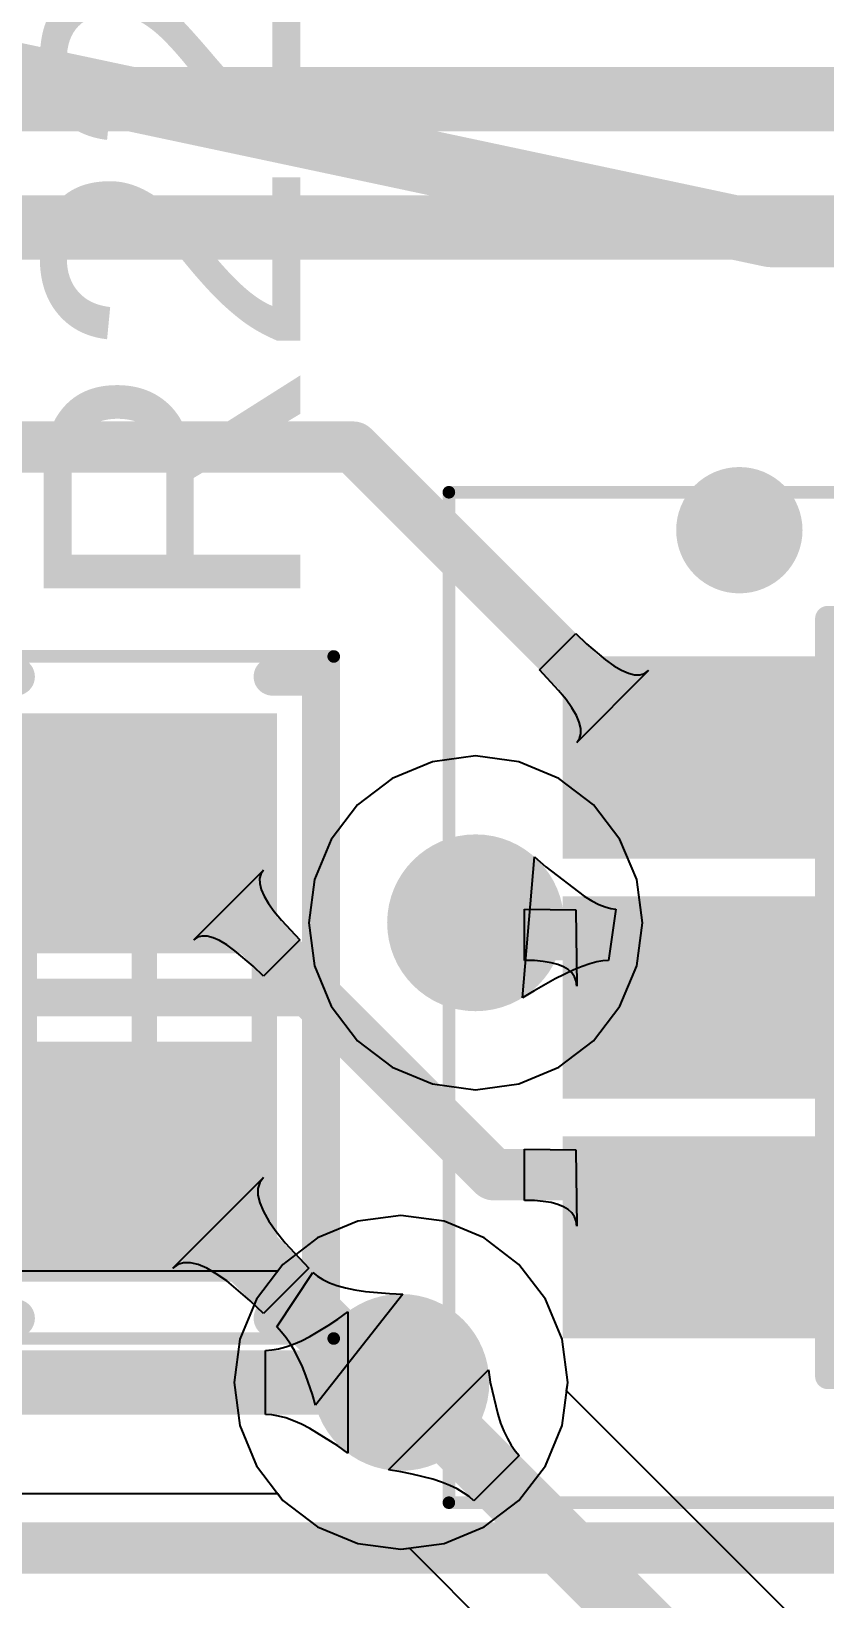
# Model space of a CAD drawing. Header units: inches. Extents: x -0.01 to 3.94, y -0.06 to 4.68.
# Drawn here: x 1.5624 to 1.6861, y 3.6463 to 3.8906 of the extents above; entities that cross this region are included whole.
import ezdxf

# ---------------------------------------------------------------- set-up
doc = ezdxf.new("R2010")
doc.units = ezdxf.units.IN
doc.header["$MEASUREMENT"] = 0
for name, color, linetype in [('Bottom Layer', 5, 'Continuous'), ('Int1 -GND)', 16, 'Continuous'), ('Int2 -PWR)', 76, 'Continuous'), ('Top 3D Body', 56, 'Continuous'), ('Top Courtyard', 56, 'Continuous'), ('Top Layer', 1, 'Continuous'), ('Top Overlay', 2, 'Continuous'), ('Top Paste', 8, 'Continuous'), ('Top Solder', 216, 'Continuous'), ('Via Holes', 16, 'Continuous')]:
    doc.layers.add(name, color=color, linetype=linetype)
doc.styles.add('Arial', font='', dxfattribs={"height": 0.2})
doc.styles.get('Arial').set_extended_font_data('Arial')

# ---------------------------------------------------------------- blocks, each defined once
blk = doc.blocks.new('A3DDA0BC_073E_4B18_9613_F713A7EC1E27_453')
at = {"layer": 'Top Layer'}
for points in [[(-0.07283, 0.02362), (-0.07283, 0.05118), (-0.02165, 0.05118), (-0.02165, 0.02362)], [(0.02165, 0.02362), (0.02165, 0.05118), (0.07283, 0.05118), (0.07283, 0.02362)], [(-0.07283, -0.01378), (-0.07283, 0.01378), (-0.02165, 0.01378), (-0.02165, -0.01378)], [(-0.07283, -0.05118), (-0.07283, -0.02362), (-0.02165, -0.02362), (-0.02165, -0.05118)], [(0.02165, -0.05118), (0.02165, -0.02362), (0.07283, -0.02362), (0.07283, -0.05118)]]:
    blk.add_hatch(color=1, dxfattribs=at).paths.add_polyline_path(points)
at = {"layer": 'Top Paste'}
for points in [[(-0.07283, 0.02362), (-0.07283, 0.05118), (-0.02165, 0.05118), (-0.02165, 0.02362)], [(0.02165, 0.02362), (0.02165, 0.05118), (0.07283, 0.05118), (0.07283, 0.02362)], [(-0.07283, -0.01378), (-0.07283, 0.01378), (-0.02165, 0.01378), (-0.02165, -0.01378)], [(-0.07283, -0.05118), (-0.07283, -0.02362), (-0.02165, -0.02362), (-0.02165, -0.05118)], [(0.02165, -0.05118), (0.02165, -0.02362), (0.07283, -0.02362), (0.07283, -0.05118)]]:
    blk.add_hatch(color=8, dxfattribs=at).paths.add_polyline_path(points)
at = {"layer": 'Top Solder'}
for points in [[(-0.0748, 0.02165), (-0.0748, 0.05315), (-0.01969, 0.05315), (-0.01969, 0.02165)], [(0.01968, 0.02165), (0.01968, 0.05315), (0.0748, 0.05315), (0.0748, 0.02165)], [(-0.0748, -0.01575), (-0.0748, 0.01575), (-0.01969, 0.01575), (-0.01969, -0.01575)], [(-0.0748, -0.05315), (-0.0748, -0.02165), (-0.01969, -0.02165), (-0.01969, -0.05315)], [(0.01968, -0.05315), (0.01968, -0.02165), (0.0748, -0.02165), (0.0748, -0.05315)]]:
    blk.add_hatch(color=216, dxfattribs=at).paths.add_polyline_path(points)
at = {"layer": 'Top 3D Body'}
for points in [[(-0.03346, -0.05906, 0.00394, 0.00394, 0), (-0.03346, 0.05906, 0.00394, 0.00394, 0)], [(-0.03346, 0.05906, 0.00394, 0.00394, 0), (0.03346, 0.05906, 0.00394, 0.00394, 0)], [(0.03346, -0.05906, 0.00394, 0.00394, 0), (0.03346, 0.05906, 0.00394, 0.00394, 0)], [(-0.03346, -0.05906, 0.00394, 0.00394, 0), (0.03346, -0.05906, 0.00394, 0.00394, 0)]]:
    blk.add_lwpolyline(points, format="xyseb", dxfattribs=at)
for points in [[(-0.03445, 0.05906, 0.00197, 0.00197, 1), (-0.03248, 0.05906, 0.00197, 0.00197, 1)], [(-0.03445, 0.05906, 0.00197, 0.00197, 1), (-0.03248, 0.05906, 0.00197, 0.00197, 1)], [(0.03248, 0.05906, 0.00197, 0.00197, 1), (0.03445, 0.05906, 0.00197, 0.00197, 1)], [(0.03248, 0.05906, 0.00197, 0.00197, 1), (0.03445, 0.05906, 0.00197, 0.00197, 1)], [(-0.03445, -0.05906, 0.00197, 0.00197, 1), (-0.03248, -0.05906, 0.00197, 0.00197, 1)], [(-0.03445, -0.05906, 0.00197, 0.00197, 1), (-0.03248, -0.05906, 0.00197, 0.00197, 1)], [(0.03248, -0.05906, 0.00197, 0.00197, 1), (0.03445, -0.05906, 0.00197, 0.00197, 1)], [(0.03248, -0.05906, 0.00197, 0.00197, 1), (0.03445, -0.05906, 0.00197, 0.00197, 1)]]:
    blk.add_lwpolyline(points, format="xyseb", close=True, dxfattribs=at)
at = {"layer": 'Top Courtyard'}
for points in [[(-0.09252, -0.07874, 0.00197, 0.00197, 0), (-0.09252, 0.07874, 0.00197, 0.00197, 0)], [(-0.09252, 0.07874, 0.00197, 0.00197, 0), (0.09252, 0.07874, 0.00197, 0.00197, 0)], [(0.09252, -0.07874, 0.00197, 0.00197, 0), (0.09252, 0.07874, 0.00197, 0.00197, 0)], [(0, -0.01969, 0.00394, 0.00394, 0), (0, 0.01969, 0.00394, 0.00394, 0)], [(-0.01968, 0, 0.00394, 0.00394, 0), (0.01969, 0, 0.00394, 0.00394, 0)], [(-0.09252, -0.07874, 0.00197, 0.00197, 0), (0.09252, -0.07874, 0.00197, 0.00197, 0)]]:
    blk.add_lwpolyline(points, format="xyseb", dxfattribs=at)
for points in [[(-0.09301, 0.07874, 0.000984, 0.000984, 1), (-0.09203, 0.07874, 0.000984, 0.000984, 1)], [(-0.09301, 0.07874, 0.000984, 0.000984, 1), (-0.09203, 0.07874, 0.000984, 0.000984, 1)], [(0.09203, 0.07874, 0.000984, 0.000984, 1), (0.09301, 0.07874, 0.000984, 0.000984, 1)], [(0.09203, 0.07874, 0.000984, 0.000984, 1), (0.09301, 0.07874, 0.000984, 0.000984, 1)], [(-0.00098, 0.01969, 0.00197, 0.00197, 1), (0.00098, 0.01969, 0.00197, 0.00197, 1)], [(-0.02067, 0, 0.00197, 0.00197, 1), (-0.0187, 0, 0.00197, 0.00197, 1)], [(0.0187, 0, 0.00197, 0.00197, 1), (0.02067, 0, 0.00197, 0.00197, 1)], [(-0.00098, -0.01969, 0.00197, 0.00197, 1), (0.00098, -0.01969, 0.00197, 0.00197, 1)], [(-0.09301, -0.07874, 0.000984, 0.000984, 1), (-0.09203, -0.07874, 0.000984, 0.000984, 1)], [(-0.09301, -0.07874, 0.000984, 0.000984, 1), (-0.09203, -0.07874, 0.000984, 0.000984, 1)], [(0.09203, -0.07874, 0.000984, 0.000984, 1), (0.09301, -0.07874, 0.000984, 0.000984, 1)], [(0.09203, -0.07874, 0.000984, 0.000984, 1), (0.09301, -0.07874, 0.000984, 0.000984, 1)]]:
    blk.add_lwpolyline(points, format="xyseb", close=True, dxfattribs=at)
at = {"layer": 'Top Overlay'}
for points in [[(-0.04232, 0.07283, 0.00984, 0.00984, 1), (-0.05217, 0.07283, 0.00984, 0.00984, 1)], [(-0.05463, 0.07283, 0.00492, 0.00492, 1), (-0.0497, 0.07283, 0.00492, 0.00492, 1)], [(-0.04478, 0.07283, 0.00492, 0.00492, 1), (-0.03986, 0.07283, 0.00492, 0.00492, 1)], [(-0.00787, 0.05906, 0.00394, 0.00394, 1), (-0.00394, 0.05906, 0.00394, 0.00394, 1)], [(-0.00787, 0.05906, 0.00394, 0.00394, 1), (-0.00394, 0.05906, 0.00394, 0.00394, 1)], [(0.00394, 0.05906, 0.00394, 0.00394, 1), (0.00787, 0.05906, 0.00394, 0.00394, 1)], [(0.00394, 0.05906, 0.00394, 0.00394, 1), (0.00787, 0.05906, 0.00394, 0.00394, 1)], [(-0.00787, -0.05906, 0.00394, 0.00394, 1), (-0.00394, -0.05906, 0.00394, 0.00394, 1)], [(-0.00787, -0.05906, 0.00394, 0.00394, 1), (-0.00394, -0.05906, 0.00394, 0.00394, 1)], [(0.00394, -0.05906, 0.00394, 0.00394, 1), (0.00787, -0.05906, 0.00394, 0.00394, 1)], [(0.00394, -0.05906, 0.00394, 0.00394, 1), (0.00787, -0.05906, 0.00394, 0.00394, 1)]]:
    blk.add_lwpolyline(points, format="xyseb", close=True, dxfattribs=at)
for points in [[(-0.00591, 0.05906, 0.00787, 0.00787, 0), (0.00591, 0.05906, 0.00787, 0.00787, 0)], [(-0.00591, -0.05906, 0.00787, 0.00787, 0), (-0.00591, 0.05906, 0.00787, 0.00787, 0)], [(0.00591, -0.05906, 0.00787, 0.00787, 0), (0.00591, 0.05906, 0.00787, 0.00787, 0)], [(-0.00591, -0.05906, 0.00787, 0.00787, 0), (0.00591, -0.05906, 0.00787, 0.00787, 0)]]:
    blk.add_lwpolyline(points, format="xyseb", dxfattribs=at)
blk = doc.blocks.new('RES_0603_1608_532')
at = {"layer": 'Top Layer'}
for points in [[(-0.04232, -0.0187), (-0.04232, 0.0187), (-0.00886, 0.0187), (-0.00886, -0.0187)], [(0.00886, -0.0187), (0.00886, 0.0187), (0.04232, 0.0187), (0.04232, -0.0187)]]:
    blk.add_hatch(color=1, dxfattribs=at).paths.add_polyline_path(points)
at = {"layer": 'Top Paste'}
for points in [[(-0.04232, -0.0187), (-0.04232, 0.0187), (-0.00886, 0.0187), (-0.00886, -0.0187)], [(0.00886, -0.0187), (0.00886, 0.0187), (0.04232, 0.0187), (0.04232, -0.0187)]]:
    blk.add_hatch(color=8, dxfattribs=at).paths.add_polyline_path(points)
at = {"layer": 'Top Solder'}
for points in [[(-0.04429, -0.02067), (-0.04429, 0.02067), (-0.00689, 0.02067), (-0.00689, -0.02067)], [(0.00689, -0.02067), (0.00689, 0.02067), (0.04429, 0.02067), (0.04429, -0.02067)]]:
    blk.add_hatch(color=216, dxfattribs=at).paths.add_polyline_path(points)
at = {"layer": 'Top 3D Body'}
for points in [[(0.03445, 0.0187, 0.00394, 0.00394, 0), (-0.03445, 0.0187, 0.00394, 0.00394, 0)], [(-0.03445, -0.0187, 0.00394, 0.00394, 0), (-0.03445, 0.0187, 0.00394, 0.00394, 0)], [(0.03445, -0.0187, 0.00394, 0.00394, 0), (0.03445, 0.0187, 0.00394, 0.00394, 0)], [(0.03445, -0.0187, 0.00394, 0.00394, 0), (-0.03445, -0.0187, 0.00394, 0.00394, 0)]]:
    blk.add_lwpolyline(points, format="xyseb", dxfattribs=at)
for points in [[(-0.03543, 0.0187, 0.00197, 0.00197, 1), (-0.03346, 0.0187, 0.00197, 0.00197, 1)], [(-0.03543, 0.0187, 0.00197, 0.00197, 1), (-0.03346, 0.0187, 0.00197, 0.00197, 1)], [(0.03346, 0.0187, 0.00197, 0.00197, 1), (0.03543, 0.0187, 0.00197, 0.00197, 1)], [(0.03346, 0.0187, 0.00197, 0.00197, 1), (0.03543, 0.0187, 0.00197, 0.00197, 1)], [(-0.03543, -0.0187, 0.00197, 0.00197, 1), (-0.03346, -0.0187, 0.00197, 0.00197, 1)], [(-0.03543, -0.0187, 0.00197, 0.00197, 1), (-0.03346, -0.0187, 0.00197, 0.00197, 1)], [(0.03346, -0.0187, 0.00197, 0.00197, 1), (0.03543, -0.0187, 0.00197, 0.00197, 1)], [(0.03346, -0.0187, 0.00197, 0.00197, 1), (0.03543, -0.0187, 0.00197, 0.00197, 1)]]:
    blk.add_lwpolyline(points, format="xyseb", close=True, dxfattribs=at)
at = {"layer": 'Top Courtyard'}
for points in [[(0.05315, 0.02953, 0.00197, 0.00197, 0), (-0.05315, 0.02953, 0.00197, 0.00197, 0)], [(-0.05315, -0.02953, 0.00197, 0.00197, 0), (-0.05315, 0.02953, 0.00197, 0.00197, 0)], [(0.05315, -0.02953, 0.00197, 0.00197, 0), (0.05315, 0.02953, 0.00197, 0.00197, 0)], [(0, -0.0187, 0.00394, 0.00394, 0), (0, 0.0187, 0.00394, 0.00394, 0)], [(0.0187, 0, 0.00394, 0.00394, 0), (-0.0187, 0, 0.00394, 0.00394, 0)], [(0.05315, -0.02953, 0.00197, 0.00197, 0), (-0.05315, -0.02953, 0.00197, 0.00197, 0)]]:
    blk.add_lwpolyline(points, format="xyseb", dxfattribs=at)
for points in [[(-0.05364, 0.02953, 0.000984, 0.000984, 1), (-0.05266, 0.02953, 0.000984, 0.000984, 1)], [(-0.05364, 0.02953, 0.000984, 0.000984, 1), (-0.05266, 0.02953, 0.000984, 0.000984, 1)], [(0.05266, 0.02953, 0.000984, 0.000984, 1), (0.05364, 0.02953, 0.000984, 0.000984, 1)], [(0.05266, 0.02953, 0.000984, 0.000984, 1), (0.05364, 0.02953, 0.000984, 0.000984, 1)], [(-0.00098, 0.0187, 0.00197, 0.00197, 1), (0.00098, 0.0187, 0.00197, 0.00197, 1)], [(-0.01968, 0, 0.00197, 0.00197, 1), (-0.01772, 0, 0.00197, 0.00197, 1)], [(0.01772, 0, 0.00197, 0.00197, 1), (0.01968, 0, 0.00197, 0.00197, 1)], [(-0.00098, -0.0187, 0.00197, 0.00197, 1), (0.00098, -0.0187, 0.00197, 0.00197, 1)], [(-0.05364, -0.02953, 0.000984, 0.000984, 1), (-0.05266, -0.02953, 0.000984, 0.000984, 1)], [(-0.05364, -0.02953, 0.000984, 0.000984, 1), (-0.05266, -0.02953, 0.000984, 0.000984, 1)], [(0.05266, -0.02953, 0.000984, 0.000984, 1), (0.05364, -0.02953, 0.000984, 0.000984, 1)], [(0.05266, -0.02953, 0.000984, 0.000984, 1), (0.05364, -0.02953, 0.000984, 0.000984, 1)]]:
    blk.add_lwpolyline(points, format="xyseb", close=True, dxfattribs=at)
at = {"layer": 'Top Overlay'}
for points in [[(0.05, 0.02756, 0.00591, 0.00591, 0), (-0.05, 0.02756, 0.00591, 0.00591, 0)], [(-0.05, 0.02, 0.00591, 0.00591, 0), (-0.05, 0.02756, 0.00591, 0.00591, 0)], [(0, -0.02756, 0.00591, 0.00591, 0), (0, 0.02756, 0.00591, 0.00591, 0)], [(0.05, 0.02, 0.00591, 0.00591, 0), (0.05, 0.02756, 0.00591, 0.00591, 0)], [(-0.05, -0.02756, 0.00591, 0.00591, 0), (-0.05, -0.02, 0.00591, 0.00591, 0)], [(0.05, -0.02756, 0.00591, 0.00591, 0), (0.05, -0.02, 0.00591, 0.00591, 0)], [(0.05, -0.02756, 0.00591, 0.00591, 0), (-0.05, -0.02756, 0.00591, 0.00591, 0)]]:
    blk.add_lwpolyline(points, format="xyseb", dxfattribs=at)
for points in [[(-0.05148, 0.02756, 0.00295, 0.00295, 1), (-0.04852, 0.02756, 0.00295, 0.00295, 1)], [(-0.05148, 0.02756, 0.00295, 0.00295, 1), (-0.04852, 0.02756, 0.00295, 0.00295, 1)], [(-0.00148, 0.02756, 0.00295, 0.00295, 1), (0.00148, 0.02756, 0.00295, 0.00295, 1)], [(0.04852, 0.02756, 0.00295, 0.00295, 1), (0.05148, 0.02756, 0.00295, 0.00295, 1)], [(0.04852, 0.02756, 0.00295, 0.00295, 1), (0.05148, 0.02756, 0.00295, 0.00295, 1)], [(-0.05148, 0.02, 0.00295, 0.00295, 1), (-0.04852, 0.02, 0.00295, 0.00295, 1)], [(0.04852, 0.02, 0.00295, 0.00295, 1), (0.05148, 0.02, 0.00295, 0.00295, 1)], [(-0.05148, -0.02, 0.00295, 0.00295, 1), (-0.04852, -0.02, 0.00295, 0.00295, 1)], [(0.04852, -0.02, 0.00295, 0.00295, 1), (0.05148, -0.02, 0.00295, 0.00295, 1)], [(-0.05148, -0.02756, 0.00295, 0.00295, 1), (-0.04852, -0.02756, 0.00295, 0.00295, 1)], [(-0.05148, -0.02756, 0.00295, 0.00295, 1), (-0.04852, -0.02756, 0.00295, 0.00295, 1)], [(-0.00148, -0.02756, 0.00295, 0.00295, 1), (0.00148, -0.02756, 0.00295, 0.00295, 1)], [(0.04852, -0.02756, 0.00295, 0.00295, 1), (0.05148, -0.02756, 0.00295, 0.00295, 1)], [(0.04852, -0.02756, 0.00295, 0.00295, 1), (0.05148, -0.02756, 0.00295, 0.00295, 1)]]:
    blk.add_lwpolyline(points, format="xyseb", close=True, dxfattribs=at)
blk = doc.blocks.new('9044FB30_693E_4780_9B0B_95C5421D70E8_551')
at = {"layer": 'Top Overlay'}
for points in [[(-0.32675, -0.53493, 0.01, 0.01, 0), (-0.15549, -0.57134, 0.01, 0.01, 0)], [(-0.15549, -0.57134, 0.01, 0.01, 0), (0.15553, -0.57134, 0.01, 0.01, 0)]]:
    blk.add_lwpolyline(points, format="xyseb", dxfattribs=at)
blk.add_lwpolyline([(-0.15799, -0.57134, 0.005, 0.005, 1), (-0.15299, -0.57134, 0.005, 0.005, 1)], format="xyseb", close=True, dxfattribs=at)
blk.add_lwpolyline([(-0.15799, -0.57134, 0.005, 0.005, 1), (-0.15299, -0.57134, 0.005, 0.005, 1)], format="xyseb", close=True, dxfattribs=at)

msp = doc.modelspace()

# ---------------------------------------------------------------- hatches: boundary and pattern name
at = {"layer": 'Bottom Layer'}
h = msp.add_hatch(color=5, dxfattribs=at)
edge = h.paths.add_edge_path()
edge.add_arc((1.63164, 3.75164), 0.01378, 0, 360)
h = msp.add_hatch(color=5, dxfattribs=at)
edge = h.paths.add_edge_path()
edge.add_arc((1.62, 3.68), 0.01378, 0, 360)
at = {"layer": 'Int1 -GND)'}
h = msp.add_hatch(color=7, dxfattribs=at)
edge = h.paths.add_edge_path()
edge.add_arc((1.63164, 3.75164), 0.01378, 0, 360)
h = msp.add_hatch(color=7, dxfattribs=at)
edge = h.paths.add_edge_path()
edge.add_arc((1.62, 3.68), 0.01378, 0, 360)
at = {"layer": 'Int2 -PWR)'}
h = msp.add_hatch(color=7, dxfattribs=at)
edge = h.paths.add_edge_path()
edge.add_arc((1.63164, 3.75164), 0.01378, 0, 360)
h = msp.add_hatch(color=7, dxfattribs=at)
edge = h.paths.add_edge_path()
edge.add_arc((1.62, 3.68), 0.01378, 0, 360)
at = {"layer": 'Top Layer'}
h = msp.add_hatch(color=1, dxfattribs=at)
edge = h.paths.add_edge_path()
edge.add_arc((1.63164, 3.75164), 0.01378, 0, 360)
h = msp.add_hatch(color=1, dxfattribs=at)
edge = h.paths.add_edge_path()
edge.add_arc((1.62, 3.68), 0.01378, 0, 360)
at = {"layer": 'Via Holes'}
h = msp.add_hatch(color=7, dxfattribs=at)
edge = h.paths.add_edge_path()
edge.add_arc((1.63164, 3.75164), 0.00689, 0, 360)
h = msp.add_hatch(color=7, dxfattribs=at)
edge = h.paths.add_edge_path()
edge.add_arc((1.62, 3.68), 0.00689, 0, 360)

# ---------------------------------------------------------------- linework, layer by layer
at = {"layer": 'Int1 -GND)'}
for p, q in [((1.62, 3.706), (1.61327, 3.70512)), ((1.62673, 3.70512), (1.62, 3.706)), ((1.61327, 3.70512), (1.607, 3.70252)), ((1.633, 3.70252), (1.62673, 3.70512)), ((1.607, 3.70252), (1.60161, 3.69839)), ((1.63839, 3.69839), (1.633, 3.70252)), ((1.60161, 3.69839), (1.59748, 3.693)), ((1.64252, 3.693), (1.63839, 3.69839)), ((1.59748, 3.693), (1.59488, 3.68673)), ((1.64512, 3.68673), (1.64252, 3.693)), ((1.59488, 3.68673), (1.594, 3.68)), ((1.646, 3.68), (1.64512, 3.68673)), ((1.594, 3.68), (1.59488, 3.67327)), ((1.64512, 3.67327), (1.646, 3.68)), ((1.59488, 3.67327), (1.59748, 3.667)), ((1.64252, 3.667), (1.64512, 3.67327)), ((1.59748, 3.667), (1.60161, 3.66161)), ((1.63839, 3.66161), (1.64252, 3.667)), ((1.60161, 3.66161), (1.607, 3.65748)), ((1.633, 3.65748), (1.63839, 3.66161)), ((1.607, 3.65748), (1.61327, 3.65488)), ((1.62673, 3.65488), (1.633, 3.65748)), ((1.61327, 3.65488), (1.62, 3.654)), ((1.62, 3.654), (1.62673, 3.65488))]:
    msp.add_line(p, q, dxfattribs=at)
at = {"layer": 'Int2 -PWR)'}
for p, q in [((1.62491, 3.77675), (1.61863, 3.77415)), ((1.63164, 3.77764), (1.62491, 3.77675)), ((1.63837, 3.77675), (1.63164, 3.77764)), ((1.64464, 3.77415), (1.63837, 3.77675)), ((1.61863, 3.77415), (1.61325, 3.77002)), ((1.65002, 3.77002), (1.64464, 3.77415)), ((1.61325, 3.77002), (1.60912, 3.76464)), ((1.65415, 3.76464), (1.65002, 3.77002)), ((1.60912, 3.76464), (1.60652, 3.75837)), ((1.65675, 3.75837), (1.65415, 3.76464)), ((1.60652, 3.75837), (1.60563, 3.75164)), ((1.65764, 3.75164), (1.65675, 3.75837)), ((1.60563, 3.75164), (1.60652, 3.74491)), ((1.65675, 3.74491), (1.65764, 3.75164)), ((1.60652, 3.74491), (1.60912, 3.73863)), ((1.65415, 3.73863), (1.65675, 3.74491)), ((1.60912, 3.73863), (1.61325, 3.73325)), ((1.65002, 3.73325), (1.65415, 3.73863)), ((1.61325, 3.73325), (1.61863, 3.72912)), ((1.64464, 3.72912), (1.65002, 3.73325)), ((1.61863, 3.72912), (1.62491, 3.72652)), ((1.63837, 3.72652), (1.64464, 3.72912)), ((1.62491, 3.72652), (1.63164, 3.72563)), ((1.63164, 3.72563), (1.63837, 3.72652)), ((1.62, 3.706), (1.61327, 3.70512)), ((1.62673, 3.70512), (1.62, 3.706)), ((1.61327, 3.70512), (1.607, 3.70252)), ((1.633, 3.70252), (1.62673, 3.70512)), ((1.607, 3.70252), (1.60161, 3.69839)), ((1.63839, 3.69839), (1.633, 3.70252)), ((1.60161, 3.69839), (1.60081, 3.69733)), ((1.64252, 3.693), (1.63839, 3.69839)), ((1.60081, 3.69733), (1.54213, 3.69733)), ((1.64512, 3.68673), (1.64252, 3.693)), ((1.60583, 3.68717), (1.60865, 3.68885)), ((1.60865, 3.68885), (1.61015, 3.68987)), ((1.61015, 3.68987), (1.61173, 3.69102)), ((1.61173, 3.69102), (1.61173, 3.66898)), ((1.60326, 3.68596), (1.60451, 3.6865)), ((1.60451, 3.6865), (1.60583, 3.68717)), ((1.646, 3.68), (1.64512, 3.68673)), ((1.59889, 3.685), (1.59989, 3.68506)), ((1.59889, 3.675), (1.59889, 3.685)), ((1.59989, 3.68506), (1.60095, 3.68524)), ((1.60095, 3.68524), (1.60207, 3.68554)), ((1.60207, 3.68554), (1.60326, 3.68596)), ((1.61806, 3.66636), (1.63364, 3.68194)), ((1.63364, 3.68194), (1.63394, 3.68002)), ((1.63394, 3.68002), (1.63509, 3.67504)), ((1.64583, 3.67868), (1.646, 3.68)), ((1.74718, 3.57733), (1.64583, 3.67868)), ((1.59989, 3.67494), (1.59889, 3.675)), ((1.60095, 3.67476), (1.59989, 3.67494)), ((1.60207, 3.67446), (1.60095, 3.67476)), ((1.60326, 3.67404), (1.60207, 3.67446)), ((1.60451, 3.6735), (1.60326, 3.67404)), ((1.63509, 3.67504), (1.63555, 3.67365)), ((1.60583, 3.67283), (1.60451, 3.6735)), ((1.61015, 3.67013), (1.60583, 3.67283)), ((1.63555, 3.67365), (1.63605, 3.67238)), ((1.63605, 3.67238), (1.6366, 3.67124)), ((1.61173, 3.66898), (1.61015, 3.67013)), ((1.6366, 3.67124), (1.63718, 3.67023)), ((1.63718, 3.67023), (1.6378, 3.66936)), ((1.6378, 3.66936), (1.63846, 3.66861)), ((1.63846, 3.66861), (1.63139, 3.66154)), ((1.61998, 3.66606), (1.61806, 3.66636)), ((1.62177, 3.66571), (1.61998, 3.66606)), ((1.62496, 3.66491), (1.62177, 3.66571)), ((1.62635, 3.66445), (1.62496, 3.66491)), ((1.62762, 3.66395), (1.62635, 3.66445)), ((1.54931, 3.66267), (1.60081, 3.66267)), ((1.60081, 3.66267), (1.60161, 3.66161)), ((1.62876, 3.6634), (1.62762, 3.66395)), ((1.62977, 3.66282), (1.62876, 3.6634)), ((1.63064, 3.6622), (1.62977, 3.66282)), ((1.63139, 3.66154), (1.63064, 3.6622)), ((1.60161, 3.66161), (1.607, 3.65748)), ((1.607, 3.65748), (1.61327, 3.65488)), ((1.61327, 3.65488), (1.62, 3.654)), ((1.62, 3.654), (1.62132, 3.65417)), ((1.62132, 3.65417), (1.72774, 3.54774))]:
    msp.add_line(p, q, dxfattribs=at)
for points in [[(1.54213, 3.68, 0.01, 0.01, 0), (1.62, 3.68, 0.01, 0.01, 0)], [(1.62, 3.68, 0.01, 0.01, 0), (1.74, 3.56, 0.01, 0.01, 0)]]:
    msp.add_lwpolyline(points, format="xyseb", dxfattribs=at)
msp.add_lwpolyline([(1.6175, 3.68, 0.005, 0.005, 1), (1.6225, 3.68, 0.005, 0.005, 1)], format="xyseb", close=True, dxfattribs=at)
msp.add_lwpolyline([(1.6175, 3.68, 0.005, 0.005, 1), (1.6225, 3.68, 0.005, 0.005, 1)], format="xyseb", close=True, dxfattribs=at)
at = {"layer": 'Top Layer'}
for p, q in [((1.64163, 3.79106), (1.64729, 3.79672)), ((1.64729, 3.79672), (1.64894, 3.79512)), ((1.64894, 3.79512), (1.65189, 3.79261)), ((1.65189, 3.79261), (1.6532, 3.79169)), ((1.6532, 3.79169), (1.65439, 3.791)), ((1.64459, 3.78787), (1.64163, 3.79106)), ((1.6586, 3.79094), (1.64741, 3.77975)), ((1.65439, 3.791), (1.65546, 3.79054)), ((1.65546, 3.79054), (1.65642, 3.7903)), ((1.65642, 3.7903), (1.65726, 3.79029)), ((1.65726, 3.79029), (1.65799, 3.7905)), ((1.65799, 3.7905), (1.6586, 3.79094)), ((1.64574, 3.78645), (1.64459, 3.78787)), ((1.64665, 3.78515), (1.64574, 3.78645)), ((1.64735, 3.78396), (1.64665, 3.78515)), ((1.64781, 3.78289), (1.64735, 3.78396)), ((1.64805, 3.78193), (1.64781, 3.78289)), ((1.64806, 3.78109), (1.64805, 3.78193)), ((1.64741, 3.77975), (1.64785, 3.78036)), ((1.64785, 3.78036), (1.64806, 3.78109)), ((1.63895, 3.73996), (1.64081, 3.76192)), ((1.64081, 3.76192), (1.64258, 3.76037)), ((1.58774, 3.74898), (1.59858, 3.75982)), ((1.59858, 3.75982), (1.59817, 3.75924)), ((1.64258, 3.76037), (1.64855, 3.75581)), ((1.59817, 3.75924), (1.59798, 3.75855)), ((1.59798, 3.75855), (1.598, 3.75775)), ((1.598, 3.75775), (1.59824, 3.75684)), ((1.59824, 3.75684), (1.5987, 3.75581)), ((1.5987, 3.75581), (1.59937, 3.75467)), ((1.59937, 3.75467), (1.60026, 3.75342)), ((1.64855, 3.75581), (1.64976, 3.75508)), ((1.64976, 3.75508), (1.65086, 3.75451)), ((1.60026, 3.75342), (1.60137, 3.75205)), ((1.63929, 3.74578), (1.63929, 3.75378)), ((1.63929, 3.75378), (1.64729, 3.75366)), ((1.64729, 3.75366), (1.64741, 3.74178)), ((1.65086, 3.75451), (1.65186, 3.75411)), ((1.65186, 3.75411), (1.65274, 3.75386)), ((1.65352, 3.75378), (1.65238, 3.74578)), ((1.65274, 3.75386), (1.65352, 3.75378)), ((1.60137, 3.75205), (1.60424, 3.74898)), ((1.58832, 3.74939), (1.58774, 3.74898)), ((1.589, 3.74958), (1.58832, 3.74939)), ((1.58981, 3.74956), (1.589, 3.74958)), ((1.59072, 3.74932), (1.58981, 3.74956)), ((1.59175, 3.74886), (1.59072, 3.74932)), ((1.59289, 3.74818), (1.59175, 3.74886)), ((1.59414, 3.74729), (1.59289, 3.74818)), ((1.59699, 3.74486), (1.59414, 3.74729)), ((1.60424, 3.74898), (1.59858, 3.74332)), ((1.59858, 3.74332), (1.59699, 3.74486)), ((1.64082, 3.74574), (1.63929, 3.74578)), ((1.6422, 3.74562), (1.64082, 3.74574)), ((1.64341, 3.74542), (1.6422, 3.74562)), ((1.64446, 3.74514), (1.64341, 3.74542)), ((1.64536, 3.74478), (1.64446, 3.74514)), ((1.64824, 3.74485), (1.64695, 3.74432)), ((1.64943, 3.74526), (1.64824, 3.74485)), ((1.65052, 3.74555), (1.64943, 3.74526)), ((1.6515, 3.74572), (1.65052, 3.74555)), ((1.65238, 3.74578), (1.6515, 3.74572)), ((1.64406, 3.74293), (1.64076, 3.74106)), ((1.64695, 3.74432), (1.64406, 3.74293)), ((1.64609, 3.74434), (1.64536, 3.74478)), ((1.64666, 3.74382), (1.64609, 3.74434)), ((1.64707, 3.74322), (1.64666, 3.74382)), ((1.64732, 3.74254), (1.64707, 3.74322)), ((1.64741, 3.74178), (1.64732, 3.74254)), ((1.64076, 3.74106), (1.63895, 3.73996)), ((1.63929, 3.70838), (1.63929, 3.71638)), ((1.63929, 3.71638), (1.64729, 3.71626)), ((1.64729, 3.71626), (1.64741, 3.70438)), ((1.58444, 3.6978), (1.59858, 3.71194)), ((1.59801, 3.71116), (1.59773, 3.71024)), ((1.59858, 3.71194), (1.59801, 3.71116)), ((1.59773, 3.71024), (1.59773, 3.70918)), ((1.59773, 3.70918), (1.59801, 3.70798)), ((1.64082, 3.70834), (1.63929, 3.70838)), ((1.6422, 3.70822), (1.64082, 3.70834)), ((1.64341, 3.70802), (1.6422, 3.70822)), ((1.59801, 3.70798), (1.59858, 3.70664)), ((1.59858, 3.70664), (1.59943, 3.70515)), ((1.64446, 3.70774), (1.64341, 3.70802)), ((1.64536, 3.70738), (1.64446, 3.70774)), ((1.64609, 3.70694), (1.64536, 3.70738)), ((1.64666, 3.70642), (1.64609, 3.70694)), ((1.64707, 3.70582), (1.64666, 3.70642)), ((1.64732, 3.70514), (1.64707, 3.70582)), ((1.59943, 3.70515), (1.60056, 3.70353)), ((1.60056, 3.70353), (1.60197, 3.70176)), ((1.64741, 3.70438), (1.64732, 3.70514)), ((1.60197, 3.70176), (1.60565, 3.6978)), ((1.58614, 3.69865), (1.58522, 3.69836)), ((1.5872, 3.69865), (1.58614, 3.69865)), ((1.5884, 3.69836), (1.5872, 3.69865)), ((1.58522, 3.69836), (1.58444, 3.6978)), ((1.58974, 3.6978), (1.5884, 3.69836)), ((1.59123, 3.69695), (1.58974, 3.6978)), ((1.59285, 3.69582), (1.59123, 3.69695)), ((1.60565, 3.6978), (1.59858, 3.69073)), ((1.60066, 3.68865), (1.60629, 3.69716)), ((1.60629, 3.69716), (1.60699, 3.69657)), ((1.60699, 3.69657), (1.60785, 3.69603)), ((1.60785, 3.69603), (1.60886, 3.69555)), ((1.59653, 3.69271), (1.59285, 3.69582)), ((1.62033, 3.69378), (1.60668, 3.67648)), ((1.60886, 3.69555), (1.61003, 3.69512)), ((1.61003, 3.69512), (1.61136, 3.69475)), ((1.61136, 3.69475), (1.61284, 3.69444)), ((1.61284, 3.69444), (1.61448, 3.69419)), ((1.61448, 3.69419), (1.61823, 3.69386)), ((1.61823, 3.69386), (1.62033, 3.69378)), ((1.59858, 3.69073), (1.59653, 3.69271)), ((1.60141, 3.68784), (1.60066, 3.68865)), ((1.60212, 3.68694), (1.60141, 3.68784)), ((1.6028, 3.68595), (1.60212, 3.68694)), ((1.60345, 3.68487), (1.6028, 3.68595)), ((1.60466, 3.68244), (1.60345, 3.68487)), ((1.60521, 3.68109), (1.60466, 3.68244)), ((1.60622, 3.67811), (1.60521, 3.68109)), ((1.60668, 3.67648), (1.60622, 3.67811))]:
    msp.add_line(p, q, dxfattribs=at)
for points in [[(1.49331, 3.88, 0.01, 0.01, 0), (1.83333, 3.88, 0.01, 0.01, 0)], [(1.449, 3.86, 0.01, 0.01, 0), (1.82787, 3.86, 0.01, 0.01, 0)], [(1.49932, 3.82578, 0.008, 0.008, 0), (1.61257, 3.82578, 0.008, 0.008, 0)], [(1.61257, 3.82578, 0.008, 0.008, 0), (1.66094, 3.7774, 0.008, 0.008, 0)], [(1.66094, 3.7774, 0.008, 0.008, 0), (1.67276, 3.7774, 0.008, 0.008, 0)], [(1.56727, 3.75286, 0.008, 0.008, 0), (1.58, 3.76559, 0.008, 0.008, 0)], [(1.58, 3.76559, 0.008, 0.008, 0), (1.58197, 3.76559, 0.008, 0.008, 0)], [(1.58197, 3.76559, 0.008, 0.008, 0), (1.604, 3.74356, 0.008, 0.008, 0)], [(1.55042, 3.75286, 0.008, 0.008, 0), (1.56727, 3.75286, 0.008, 0.008, 0)], [(1.63, 3.75, 0.008, 0.008, 0), (1.63164, 3.75164, 0.008, 0.008, 0)], [(1.63164, 3.75164, 0.008, 0.008, 0), (1.63349, 3.74978, 0.008, 0.008, 0)], [(1.63349, 3.74978, 0.008, 0.008, 0), (1.66298, 3.74978, 0.008, 0.008, 0)], [(1.66298, 3.74978, 0.008, 0.008, 0), (1.67276, 3.74, 0.008, 0.008, 0)], [(1.604, 3.74281, 0.008, 0.008, 0), (1.604, 3.74356, 0.008, 0.008, 0)], [(1.604, 3.74281, 0.008, 0.008, 0), (1.60586, 3.74096, 0.008, 0.008, 0)], [(1.60586, 3.74096, 0.008, 0.008, 0), (1.63444, 3.71238, 0.008, 0.008, 0)], [(1.60586, 3.74096, 0.008, 0.008, 0), (1.60586, 3.74096, 0.008, 0.008, 0)], [(1.58, 3.71441, 0.01, 0.01, 0), (1.58197, 3.71441, 0.01, 0.01, 0)], [(1.58197, 3.71441, 0.01, 0.01, 0), (1.61638, 3.68, 0.01, 0.01, 0)], [(1.63444, 3.71238, 0.008, 0.008, 0), (1.66298, 3.71238, 0.008, 0.008, 0)], [(1.66298, 3.71238, 0.008, 0.008, 0), (1.67276, 3.7026, 0.008, 0.008, 0)], [(1.61638, 3.68, 0.01, 0.01, 0), (1.62, 3.68, 0.01, 0.01, 0)], [(1.36216, 3.65422, 0.008, 0.008, 0), (1.70706, 3.65422, 0.008, 0.008, 0)]]:
    msp.add_lwpolyline(points, format="xyseb", dxfattribs=at)
for points in [[(1.61057, 3.82578, 0.004, 0.004, 1), (1.61457, 3.82578, 0.004, 0.004, 1)], [(1.61057, 3.82578, 0.004, 0.004, 1), (1.61457, 3.82578, 0.004, 0.004, 1)], [(1.65894, 3.7774, 0.004, 0.004, 1), (1.66294, 3.7774, 0.004, 0.004, 1)], [(1.65894, 3.7774, 0.004, 0.004, 1), (1.66294, 3.7774, 0.004, 0.004, 1)], [(1.67076, 3.7774, 0.004, 0.004, 1), (1.67476, 3.7774, 0.004, 0.004, 1)], [(1.578, 3.76559, 0.004, 0.004, 1), (1.582, 3.76559, 0.004, 0.004, 1)], [(1.578, 3.76559, 0.004, 0.004, 1), (1.582, 3.76559, 0.004, 0.004, 1)], [(1.57997, 3.76559, 0.004, 0.004, 1), (1.58397, 3.76559, 0.004, 0.004, 1)], [(1.57997, 3.76559, 0.004, 0.004, 1), (1.58397, 3.76559, 0.004, 0.004, 1)], [(1.56527, 3.75286, 0.004, 0.004, 1), (1.56927, 3.75286, 0.004, 0.004, 1)], [(1.56527, 3.75286, 0.004, 0.004, 1), (1.56927, 3.75286, 0.004, 0.004, 1)], [(1.62964, 3.75164, 0.004, 0.004, 1), (1.63364, 3.75164, 0.004, 0.004, 1)], [(1.62964, 3.75164, 0.004, 0.004, 1), (1.63364, 3.75164, 0.004, 0.004, 1)], [(1.628, 3.75, 0.004, 0.004, 1), (1.632, 3.75, 0.004, 0.004, 1)], [(1.63149, 3.74978, 0.004, 0.004, 1), (1.63549, 3.74978, 0.004, 0.004, 1)], [(1.63149, 3.74978, 0.004, 0.004, 1), (1.63549, 3.74978, 0.004, 0.004, 1)], [(1.66098, 3.74978, 0.004, 0.004, 1), (1.66498, 3.74978, 0.004, 0.004, 1)], [(1.66098, 3.74978, 0.004, 0.004, 1), (1.66498, 3.74978, 0.004, 0.004, 1)], [(1.602, 3.74356, 0.004, 0.004, 1), (1.606, 3.74356, 0.004, 0.004, 1)], [(1.602, 3.74356, 0.004, 0.004, 1), (1.606, 3.74356, 0.004, 0.004, 1)], [(1.602, 3.74281, 0.004, 0.004, 1), (1.606, 3.74281, 0.004, 0.004, 1)], [(1.602, 3.74281, 0.004, 0.004, 1), (1.606, 3.74281, 0.004, 0.004, 1)], [(1.60386, 3.74096, 0.004, 0.004, 1), (1.60786, 3.74096, 0.004, 0.004, 1)], [(1.60386, 3.74096, 0.004, 0.004, 1), (1.60786, 3.74096, 0.004, 0.004, 1)], [(1.60386, 3.74096, 0.004, 0.004, 1), (1.60786, 3.74096, 0.004, 0.004, 1)], [(1.60386, 3.74096, 0.004, 0.004, 1), (1.60786, 3.74096, 0.004, 0.004, 1)], [(1.67076, 3.74, 0.004, 0.004, 1), (1.67476, 3.74, 0.004, 0.004, 1)], [(1.5775, 3.71441, 0.005, 0.005, 1), (1.5825, 3.71441, 0.005, 0.005, 1)], [(1.57947, 3.71441, 0.005, 0.005, 1), (1.58447, 3.71441, 0.005, 0.005, 1)], [(1.57947, 3.71441, 0.005, 0.005, 1), (1.58447, 3.71441, 0.005, 0.005, 1)], [(1.63244, 3.71238, 0.004, 0.004, 1), (1.63644, 3.71238, 0.004, 0.004, 1)], [(1.63244, 3.71238, 0.004, 0.004, 1), (1.63644, 3.71238, 0.004, 0.004, 1)], [(1.66098, 3.71238, 0.004, 0.004, 1), (1.66498, 3.71238, 0.004, 0.004, 1)], [(1.66098, 3.71238, 0.004, 0.004, 1), (1.66498, 3.71238, 0.004, 0.004, 1)], [(1.67076, 3.7026, 0.004, 0.004, 1), (1.67476, 3.7026, 0.004, 0.004, 1)], [(1.61388, 3.68, 0.005, 0.005, 1), (1.61888, 3.68, 0.005, 0.005, 1)], [(1.61388, 3.68, 0.005, 0.005, 1), (1.61888, 3.68, 0.005, 0.005, 1)], [(1.6175, 3.68, 0.005, 0.005, 1), (1.6225, 3.68, 0.005, 0.005, 1)]]:
    msp.add_lwpolyline(points, format="xyseb", close=True, dxfattribs=at)

# ---------------------------------------------------------------- block references
for name, p in [('9044FB30_693E_4780_9B0B_95C5421D70E8_551', (1.83315, 4.43016)), ('A3DDA0BC_073E_4B18_9613_F713A7EC1E27_453', (1.72, 3.74))]:
    msp.add_blockref(name, p)
at = {"rotation": 270}
msp.add_blockref('RES_0603_1608_532', (1.58, 3.74), dxfattribs=at)

# ---------------------------------------------------------------- texts
at = {"layer": 'Top Overlay', "style": 'Arial'}
msp.add_text('R22', height=0.04, rotation=90, dxfattribs=at).set_placement((1.60433, 3.79921))

doc.saveas('drawing.dxf')
